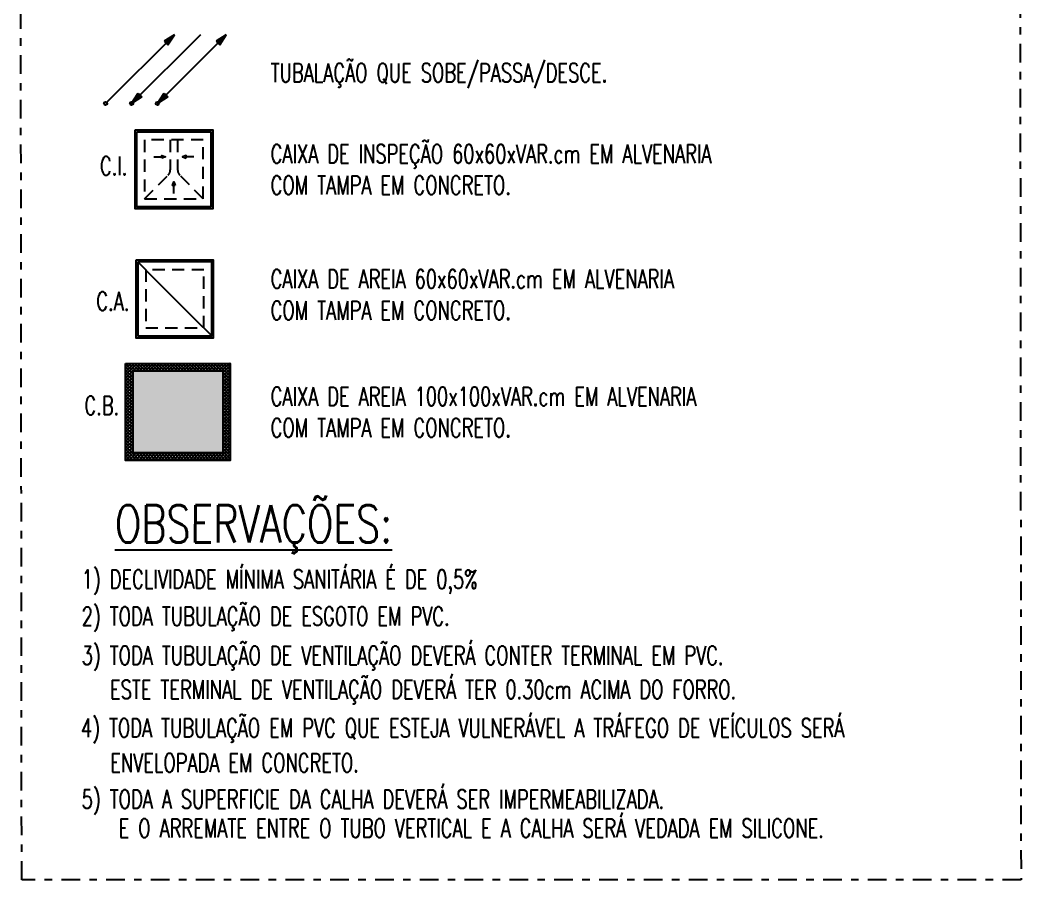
# Model space of a CAD drawing. Header units: inches. Extents: x 542787 to 543192, y 9574025 to 9574373.
# Drawn here: x 542846.2 to 542859.6, y 9574349.6 to 9574361.11 of the extents above; entities that cross this region are included whole.
import ezdxf

# ---------------------------------------------------------------- set-up
doc = ezdxf.new("R2010")
doc.units = ezdxf.units.IN
doc.header["$MEASUREMENT"] = 0
doc.linetypes.add('DASHDOT2', pattern=[0.5, 0.25, -0.125, 0, -0.125])
doc.linetypes.add('HIDDEN', pattern=[0.375, 0.25, -0.125])
for name, color, linetype in [('I-CONEXAO', 1, 'Continuous'), ('I-ESGOTO', 6, 'Continuous'), ('I-NORMO_INST', 4, 'Continuous'), ('I-PLUVIAL', 90, 'Continuous')]:
    doc.layers.add(name, color=color, linetype=linetype)
doc.styles.add('50', font='ROMANS.SHX', dxfattribs={"width": 0.7, "height": 0.1})
doc.styles.add('ROMANS', font='romans.shx', dxfattribs={"height": 0.025})

# ---------------------------------------------------------------- blocks, each defined once
blk = doc.blocks.new('A$C7A284842')
at = {"ltscale": 0.5}
blk.add_lwpolyline([(0, 0), (0.8, 0), (0.8, 0.8), (0, 0.8)], close=True, dxfattribs=at)
at = {"layer": 'I-CONEXAO', "color": 8, "linetype": 'HIDDEN', "ltscale": 0.5}
for p, q in [((0.7, 0.7), (0.459, 0.459)), ((0.1, 0.438), (0.406, 0.438)), ((0.1, 0.363), (0.406, 0.363)), ((0.7, 0.1), (0.459, 0.341))]:
    blk.add_line(p, q, dxfattribs=at)
at = {"layer": 'I-CONEXAO', "color": 8, "ltscale": 0.5}
for p, q in [((0.273, 0.604), (0.273, 0.524)), ((0.646, 0.399), (0.566, 0.399)), ((0.273, 0.196), (0.273, 0.276))]:
    blk.add_line(p, q, dxfattribs=at)
for points in [[(0.02, 0.02), (0.78, 0.02), (0.78, 0.78), (0.02, 0.78)], [(0.287, 0.524), (0.259, 0.524), (0.273, 0.486)], [(0.566, 0.413), (0.566, 0.385), (0.529, 0.399)], [(0.287, 0.276), (0.259, 0.276), (0.273, 0.314)]]:
    blk.add_lwpolyline(points, close=True, dxfattribs=at)
at = {"layer": 'I-CONEXAO', "color": 8, "linetype": 'HIDDEN', "ltscale": 0.5}
blk.add_lwpolyline([(0.1, 0.1), (0.7, 0.1), (0.7, 0.7), (0.1, 0.7)], close=True, dxfattribs=at)
for centre, start, end in [((0.406, 0.513), 270, 315), ((0.406, 0.288), 45, 90)]:
    blk.add_arc(centre, 0.075, start, end, dxfattribs=at)
blk = doc.blocks.new('*U24')
at = {"linetype": 'Continuous'}
for p, q in [((0, 0), (0.127, 0.028)), ((1.042, 0), (0, 0)), ((0.127, -0.028), (0, 0)), ((0.127, 0.028), (0.127, -0.028))]:
    blk.add_line(p, q, dxfattribs=at)
blk.add_circle((0, 0), 0.0178)
blk.add_solid([(0.127, 0.028), (0.127, -0.028), (0, 0)], dxfattribs=at)
blk = doc.blocks.new('*U25')
at = {"linetype": 'Continuous'}
for p, q in [((0, 0), (0.127, 0.028)), ((1.042, 0), (0, 0)), ((0.127, -0.028), (0, 0)), ((0.127, 0.028), (0.127, -0.028)), ((0.915, 0.028), (0.915, -0.028)), ((1.042, 0), (0.915, 0.028)), ((0.915, -0.028), (1.042, 0))]:
    blk.add_line(p, q, dxfattribs=at)
blk.add_circle((0, 0), 0.0178)
for points in [[(0.127, 0.028), (0.127, -0.028), (0, 0)], [(0.915, 0.028), (0.915, -0.028), (1.042, 0)]]:
    blk.add_solid(points, dxfattribs=at)
blk = doc.blocks.new('*U22')
at = {"linetype": 'Continuous'}
for p, q in [((1.042, 0), (0, 0)), ((0.915, 0.028), (0.915, -0.028)), ((1.042, 0), (0.915, 0.028)), ((0.915, -0.028), (1.042, 0))]:
    blk.add_line(p, q, dxfattribs=at)
blk.add_circle((0, 0), 0.0178)
blk.add_solid([(0.915, 0.028), (0.915, -0.028), (1.042, 0)], dxfattribs=at)
blk = doc.blocks.new('CA')
at = {"color": 2, "ltscale": 0.5}
blk.add_wipeout([(-0.302, 0.29575), (-0.302, -0.30825), (0.302, -0.30825), (0.302, 0.29575)], dxfattribs=at)
at = {"color": 8, "ltscale": 0.5}
blk.add_line((-0.38, 0.37375), (0.38, -0.38625), dxfattribs=at)
at = {"ltscale": 0.5}
blk.add_lwpolyline([(-0.4, 0.39375), (-0.4, -0.40625), (0.4, -0.40625), (0.4, 0.39375)], close=True, dxfattribs=at)
at = {"color": 8, "ltscale": 0.5}
blk.add_lwpolyline([(-0.38, 0.37375), (-0.38, -0.38625), (0.38, -0.38625), (0.38, 0.37375)], close=True, dxfattribs=at)
at = {"color": 8, "linetype": 'HIDDEN', "ltscale": 0.5}
blk.add_lwpolyline([(-0.3, 0.29375), (-0.3, -0.30625), (0.3, -0.30625), (0.3, 0.29375)], close=True, dxfattribs=at)
blk = doc.blocks.new('CAIXA DE AREIA 120x120xVARcm')
at = {"color": 2}
blk.add_wipeout([(-0.71, 0.66), (-0.71, -0.66), (0.71, -0.66), (0.71, 0.66)], dxfattribs=at)
h = blk.add_hatch()
h.set_pattern_fill('_USER', color=8, scale=0.03, angle=45, style=0, double=1, pattern_type=0)
h.set_pattern_definition([(45, (-1001.993103, -830.571594), (-0.02121320344, 0.02121320344), []), (135, (-1001.993103, -830.571594), (-0.02121320344, -0.02121320344), [])])
h.paths.add_polyline_path([(-0.6, -0.55), (0.6, -0.55), (0.6, 0.55), (-0.6, 0.55)], flags=16)
h.paths.add_polyline_path([(-0.7, -0.65), (0.7, -0.65), (0.7, 0.65), (-0.7, 0.65)])
h = blk.add_hatch()
h.set_pattern_fill('AR-SAND', color=8, scale=0.0005, style=0)
h.set_pattern_definition([(37.5, (-1001.993103, -830.571594), (-0.00080001565, 0.02447066187), [0, -0.019304, 0, -0.02159, 0, -0.0206375]), (7.5, (-1001.993103, -830.571594), (0.02247616416, 0.035841255), [0, -0.010414, 0, -0.017399, 0, -0.0066675]), (327.5, (-1002.008724, -830.571594), (0.0395496185, 7.185923e-05), [0, -0.00635, 0, -0.02286, 0, -0.029845]), (317.5, (-1002.008724, -830.571594), (0.0381778226, 0.0111464662), [0, -0.003175, 0, -0.014986, 0, -0.017145])])
h.paths.add_polyline_path([(-0.6, -0.55), (0.6, -0.55), (0.6, 0.55), (-0.6, 0.55)])
for points in [[(-0.7, -0.65), (0.7, -0.65), (0.7, 0.65), (-0.7, 0.65)], [(-0.6, -0.55), (0.6, -0.55), (0.6, 0.55), (-0.6, 0.55)]]:
    blk.add_lwpolyline(points, close=True)

msp = doc.modelspace()

# ---------------------------------------------------------------- linework, layer by layer
at = {"layer": 'I-NORMO_INST', "color": 253, "linetype": 'DASHDOT2'}
msp.add_lwpolyline([(542846.201, 9574373.395), (542859.582, 9574373.395), (542859.605, 9574349.596), (542846.224, 9574349.596)], close=True, dxfattribs=at)

# ---------------------------------------------------------------- block references
at = {"layer": 'I-ESGOTO', "xscale": 1.3125, "yscale": 1.3125, "zscale": 1.3125, "rotation": 270}
msp.add_blockref('A$C7A284842', (542847.737, 9574359.64), dxfattribs=at)
at = {"layer": 'I-NORMO_INST', "xscale": 1.249999999845222, "yscale": 1.25, "zscale": 1.25, "rotation": 44.99999999245364}
for name, p in [('*U22', (542847.348, 9574359.997)), ('*U24', (542847.695, 9574359.997)), ('*U25', (542848.042, 9574359.997))]:
    msp.add_blockref(name, p, dxfattribs=at)

# ---------------------------------------------------------------- texts
at = {"layer": 'I-NORMO_INST', "style": '50', "width": 0.7}
for s, p in [('TUBALAÇÃO QUE SOBE/PASSA/DESCE.', (542849.557, 9574360.284)), ('CAIXA DE INSPEÇÃO 60x60xVAR.cm EM ALVENARIA', (542849.557, 9574359.198)), ('C.I.', (542847.271, 9574359.035)), ('COM TAMPA EM CONCRETO.', (542849.557, 9574358.778)), ('CAIXA DE AREIA 60x60xVAR.cm EM ALVENARIA', (542849.557, 9574357.521)), ('C.A.', (542847.223, 9574357.224)), ('COM TAMPA EM CONCRETO.', (542849.557, 9574357.101)), ('CAIXA DE AREIA 100x100xVAR.cm EM ALVENARIA', (542849.557, 9574355.949)), ('C.B.', (542847.064, 9574355.827)), ('COM TAMPA EM CONCRETO.', (542849.557, 9574355.529)), ('1) DECLIVIDADE MÍNIMA SANITÁRIA É DE 0,5%%%', (542847.027, 9574353.499)), ('2) TODA TUBULAÇÃO DE ESGOTO EM PVC.', (542847.027, 9574353.003)), ('3) TODA TUBULAÇÃO DE VENTILAÇÃO DEVERÁ CONTER TERMINAL EM PVC.', (542847.027, 9574352.479)), ('  ESTE TERMINAL DE VENTILAÇÃO DEVERÁ TER 0.30cm ACIMA DO FORRO.', (542847.166, 9574352.023)), ('5) TODA A SUPERFICIE DA CALHA DEVERÁ SER IMPERMEABILIZADA.', (542847.027, 9574350.553)), ('E O ARREMATE ENTRE O TUBO VERTICAL E A CALHA SERÁ VEDADA EM SILICONE. ', (542847.522, 9574350.165))]:
    msp.add_text(s, height=0.25, dxfattribs=at).set_placement(p)
at = {"layer": 'I-NORMO_INST', "color": 5, "style": 'ROMANS', "oblique": 0.15, "width": 0.75}
msp.add_text('%%UOBSERVAÇÕES:', height=0.5, dxfattribs=at).set_placement((542847.471, 9574354.116))
at = {"layer": 'I-NORMO_INST', "color": 4, "style": 'ROMANS', "width": 0.7}
for s, p in [('4) TODA TUBULAÇÃO EM PVC QUE ESTEJA VULNERÁVEL A TRÁFEGO DE VEÍCULOS SERÁ ', (542847.017, 9574351.508)), ('   ENVELOPADA EM CONCRETO.', (542847.017, 9574351.041))]:
    msp.add_text(s, height=0.25, dxfattribs=at).set_placement(p)

# ---------------------------------------------------------------- next in the draw order: block references
at = {"layer": 'I-PLUVIAL', "xscale": 1.300000000046566, "yscale": 1.300000000745058, "zscale": 1.3}
msp.add_blockref('CA', (542848.274, 9574357.388), dxfattribs=at)
at = {"layer": 'I-PLUVIAL', "xscale": -1, "rotation": 180}
msp.add_blockref('CAIXA DE AREIA 120x120xVARcm', (542848.316, 9574355.866), dxfattribs=at)

doc.saveas('drawing.dxf')
